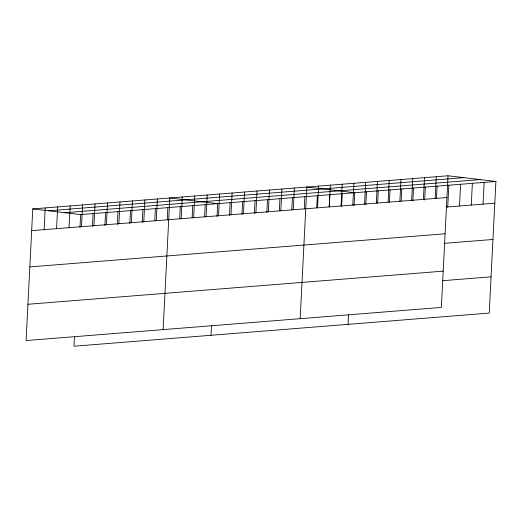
<?xml version="1.0" encoding="UTF-8"?>
<svg xmlns="http://www.w3.org/2000/svg" width="522" height="522" viewBox="0 0 522 522"><rect width="100%" height="100%" fill="white"/><g stroke="black" fill="none" stroke-linecap="round" stroke-linejoin="round"><path stroke-width="0.78" d="M448.033 175.777L32.769 208.911L26.1 340.54L441.364 307.412L448.033 175.777L495.9 181.46L489.231 313.089L73.967 346.223L74.444 336.762M44.122 229.654L45.225 207.913M56.585 228.662L57.681 206.921M69.041 227.664L70.144 205.929M79.983 227.475L80.636 214.588L495.9 181.46M81.497 226.672L82.6 204.931M92.44 226.476L93.092 213.596M93.96 225.68L95.056 203.939M104.896 225.484L105.548 212.604M106.416 224.682L107.519 202.947M117.352 224.493L118.005 211.606M118.872 223.69L119.975 201.949M129.815 223.494L130.467 210.614M131.329 222.698L132.431 200.957M142.271 222.502L142.924 209.622M143.791 221.7L144.888 199.965M154.766 220.702L155.38 208.624M156.248 220.708L157.35 198.967M167.229 219.71L167.843 207.632M163.138 329.61L169.807 197.975L217.674 203.658L217.022 216.539M179.685 218.718L180.299 206.64M181.16 218.718L182.263 196.983M192.142 217.72L192.755 205.642M193.623 217.726L194.719 195.985M204.604 216.728L205.211 204.65M206.079 216.734L207.182 194.993M211.005 335.287L211.482 325.826M218.535 215.743L219.638 194.001M229.478 215.547L230.13 202.66M230.998 214.744L232.094 193.003M241.934 214.549L242.586 201.668M243.454 213.752L244.557 192.011M254.39 213.557L255.043 200.676M255.91 212.761L257.013 191.019M266.853 212.565L267.505 199.678M268.367 211.762L269.469 190.021M279.348 210.764L279.962 198.686M280.829 210.771L281.926 189.029M291.805 209.772L292.418 197.694M293.286 209.779L294.388 188.037M304.267 208.774L304.881 196.696M300.176 318.674L306.845 187.046L354.712 192.722L354.06 205.609M316.723 207.782L317.337 195.704M317.507 207.841L318.609 186.106M329.18 206.79L329.793 194.713M329.278 206.908L330.374 185.166M341.042 205.968L342.145 184.227M341.597 206.601L342.249 193.714M352.807 205.029L353.909 183.287M348.043 324.358L348.52 314.897M364.571 204.089L365.674 182.348M365.824 204.67L366.477 191.783M376.336 203.149L377.439 181.408M377.628 202.921L378.241 190.843M388.107 202.21L389.203 180.475M389.392 201.988L390.006 189.91M399.872 201.27L400.974 179.535M401.164 201.048L401.77 188.971M411.636 200.337L412.739 178.596M412.889 200.911L413.541 188.031M423.401 199.397L424.503 177.656M424.654 199.972L425.306 187.091M435.165 198.458L436.268 176.717M436.457 198.23L437.071 186.152M447.732 206.953L448.835 185.212M459.504 206.014L460.6 184.273M471.268 205.074L472.371 183.339M483.033 204.141L484.135 182.4M48.566 210.784L463.83 177.656M64.839 212.715L480.103 179.588M31.666 230.646L446.936 197.518M446.166 207.077L494.797 203.202M29.832 266.912L445.096 233.784M444.326 243.343L492.964 239.461M27.94 304.274L443.204 271.146M442.434 280.705L491.072 276.83M32.769 208.911L80.636 214.588"/></g></svg>
